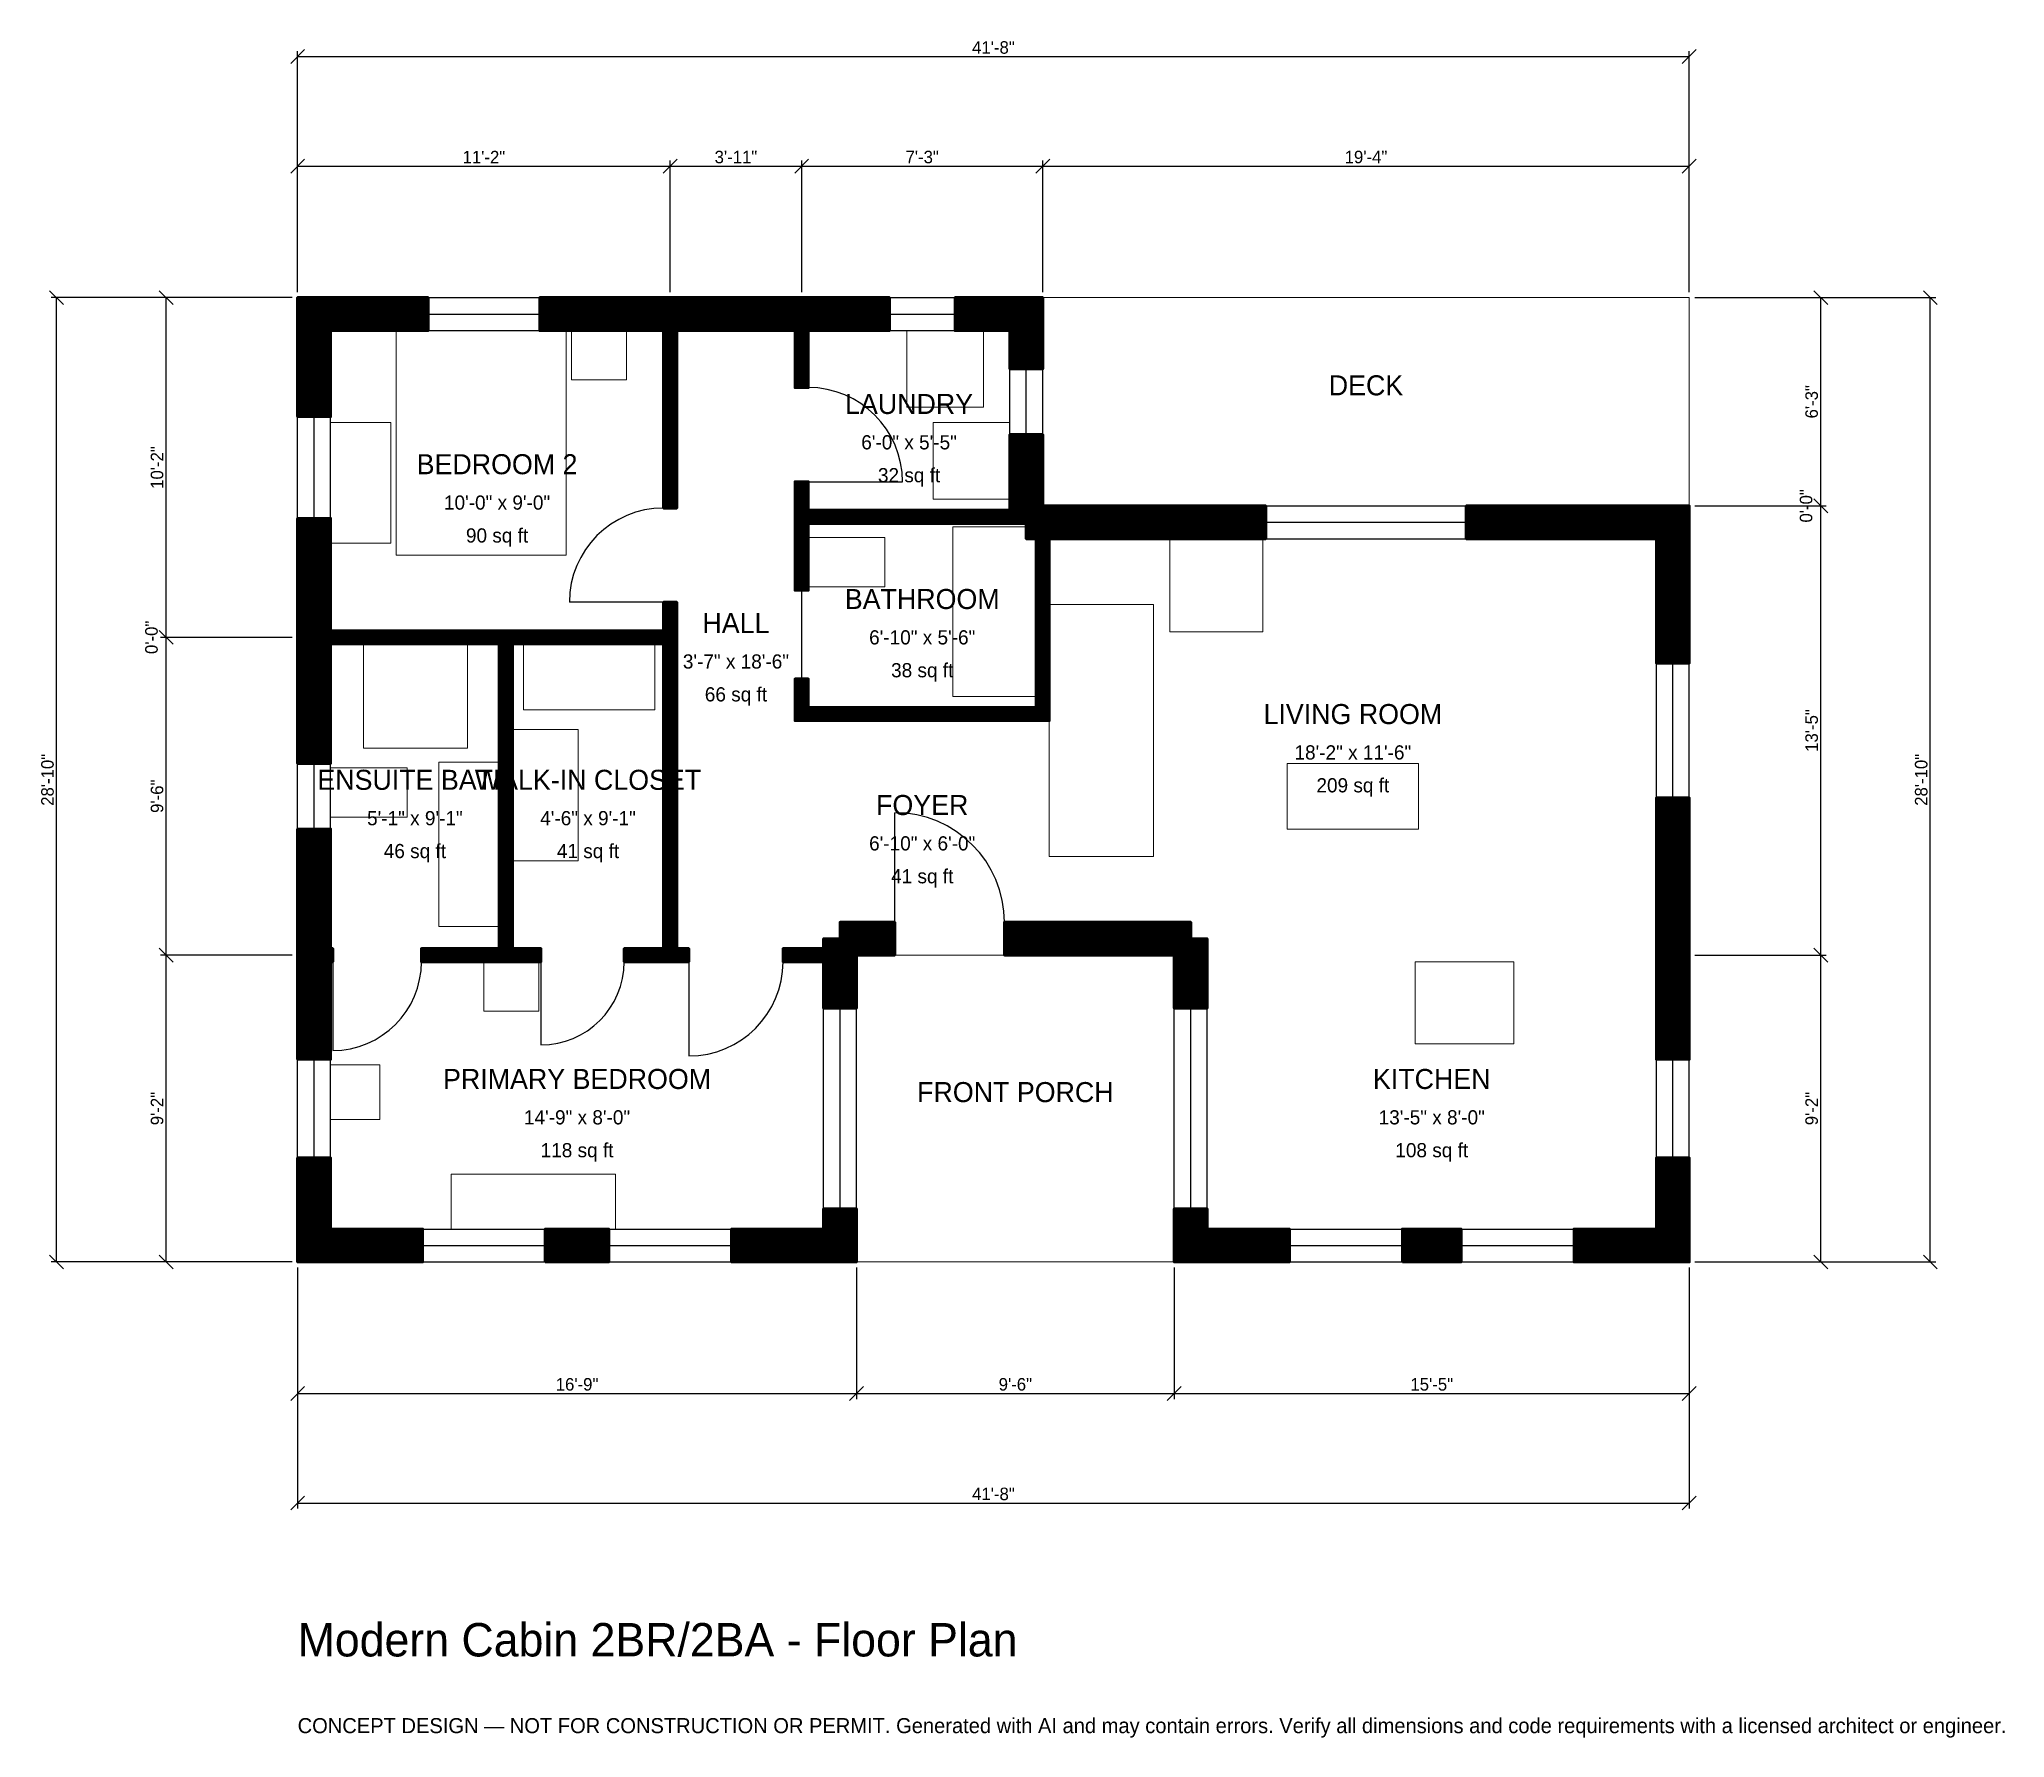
# Model space of a CAD drawing. Header units: inches. Extents: x -93 to 613, y -171 to 439.
import ezdxf
from ezdxf.enums import TextEntityAlignment as Align

# ---------------------------------------------------------------- set-up
doc = ezdxf.new("R2010")
doc.units = ezdxf.units.IN
doc.header["$MEASUREMENT"] = 0
doc.linetypes.add('DASHED', pattern=[0.6, 0.5, -0.1])
for name, color, linetype, lineweight in [('A-ANNO-DIMS', 1, 'Continuous', 13), ('A-ANNO-TEXT', 7, 'Continuous', 18), ('A-AREA-IDEN', 7, 'Continuous', 18), ('A-DOOR', 2, 'Continuous', 25), ('A-FLOR-FIXT', 9, 'Continuous', 13), ('A-FURN', 9, 'Continuous', 13), ('A-GLAZ', 4, 'Continuous', 25), ('A-SITE-PAVE', 8, 'Continuous', 13), ('A-WALL', 7, 'Continuous', 50), ('A-WALL-PATT', 8, 'Continuous', 13)]:
    doc.layers.add(name, color=color, linetype=linetype, lineweight=lineweight)
doc.dimstyles.new('PLAN', dxfattribs={"dimtxt": 4.5, "dimasz": 3, "dimexe": 2, "dimexo": 2, "dimgap": 1, "dimtad": 1, "dimdec": 0, "dimlunit": 4, "dimtsz": 2.5, "dimcen": 2.5, "dimclrd": 1, "dimclre": 1, "dimazin": 3, "dimtfac": 1, "dimtmove": 0, "dimatfit": 3})

msp = doc.modelspace()

# ---------------------------------------------------------------- hatches: boundary and pattern name
at = {"layer": 'A-WALL-PATT'}
h = msp.add_hatch(dxfattribs=at)
h.set_pattern_fill('ANSI31', color=8, scale=0.8)
h.paths.add_polyline_path([(0, 0), (0, 11.811), (0, 11.811), (0, 37.4016), (11.811, 37.4016), (11.811, 11.811), (44.8819, 11.811), (44.8819, 0), (11.811, 0), (11.811, 0), (0, 0), (0, 0), (0, 0), (0, 0)])
h.paths.add_polyline_path([(0, 104.3307), (0, 107.874), (0, 107.874), (0, 112.5984), (0, 112.5984), (0, 116.1417), (0, 155.5118), (11.811, 155.5118), (11.811, 116.1417), (11.811, 112.5984), (12.5984, 112.5984), (12.5984, 107.874), (11.811, 107.874), (11.811, 104.3307), (11.811, 72.8346), (0, 72.8346), (0, 104.3307)])
h.paths.add_polyline_path([(0, 218.5039), (0, 222.0472), (0, 222.0472), (0, 226.7717), (0, 226.7717), (0, 230.315), (0, 267.126), (11.811, 267.126), (11.811, 230.315), (11.811, 226.7717), (72.4409, 226.7717), (77.1654, 226.7717), (131.4961, 226.7717), (131.4961, 237.0079), (136.2205, 237.0079), (136.2205, 226.7717), (136.2205, 222.0472), (136.2205, 222.0472), (136.2205, 112.5984), (140.5512, 112.5984), (140.5512, 107.874), (136.2205, 107.874), (131.4961, 107.874), (117.3228, 107.874), (117.3228, 112.5984), (131.4961, 112.5984), (131.4961, 222.0472), (77.1654, 222.0472), (77.1654, 112.5984), (87.4016, 112.5984), (87.4016, 107.874), (77.1654, 107.874), (72.4409, 107.874), (44.4882, 107.874), (44.4882, 112.5984), (72.4409, 112.5984), (72.4409, 222.0472), (11.811, 222.0472), (11.811, 218.5039), (11.811, 179.1339), (0, 179.1339), (0, 218.5039)])
h.paths.add_polyline_path([(0, 334.6457), (0, 334.6457), (0, 346.4567), (0, 346.4567), (0, 346.4567), (11.811, 346.4567), (11.811, 346.4567), (46.8504, 346.4567), (46.8504, 334.6457), (11.811, 334.6457), (11.811, 303.7402), (0, 303.7402), (0, 334.6457)])
h.paths.add_polyline_path([(127.9528, 346.4567), (131.4961, 346.4567), (131.4961, 346.4567), (136.2205, 346.4567), (136.2205, 346.4567), (139.7638, 346.4567), (175.1969, 346.4567), (178.7402, 346.4567), (178.7402, 346.4567), (183.4646, 346.4567), (183.4646, 346.4567), (187.0079, 346.4567), (212.5984, 346.4567), (212.5984, 334.6457), (187.0079, 334.6457), (183.4646, 334.6457), (183.4646, 314.1732), (178.7402, 314.1732), (178.7402, 334.6457), (175.1969, 334.6457), (139.7638, 334.6457), (136.2205, 334.6457), (136.2205, 270.8661), (131.4961, 270.8661), (131.4961, 334.6457), (127.9528, 334.6457), (87.0079, 334.6457), (87.0079, 346.4567), (127.9528, 346.4567)])
h.paths.add_polyline_path([(255.9055, 346.4567), (255.9055, 346.4567), (267.7165, 346.4567), (267.7165, 346.4567), (267.7166, 346.4567), (267.7166, 334.6457), (267.7165, 334.6457), (267.7165, 320.8661), (255.9055, 320.8661), (255.9055, 334.6457), (236.2205, 334.6457), (236.2205, 346.4567), (255.9055, 346.4567)])
h.paths.add_polyline_path([(267.7165, 274.0157), (267.7166, 274.0157), (267.7166, 271.6536), (270.0787, 271.6536), (270.0787, 271.6535), (347.8346, 271.6535), (347.8346, 259.8425), (270.0787, 259.8425), (270.0787, 199.2126), (270.0787, 194.4882), (265.3543, 194.4882), (183.4646, 194.4882), (178.7402, 194.4882), (178.7402, 199.2126), (178.7402, 209.4488), (183.4646, 209.4488), (183.4646, 199.2126), (265.3543, 199.2126), (265.3543, 259.8425), (261.811, 259.8425), (261.811, 265.3543), (183.4646, 265.3543), (183.4646, 241.3386), (178.7402, 241.3386), (178.7402, 265.3543), (178.7402, 270.0787), (178.7402, 280.315), (183.4646, 280.315), (183.4646, 270.0787), (255.9055, 270.0787), (255.9055, 297.2441), (267.7165, 297.2441), (267.7165, 274.0157)])
h.paths.add_polyline_path([(488.189, 271.6535), (488.189, 271.6536), (500, 271.6536), (500, 271.6535), (500, 271.6535), (500, 259.8425), (500, 259.8425), (500, 215.1575), (488.189, 215.1575), (488.189, 259.8425), (419.8819, 259.8425), (419.8819, 271.6535), (488.189, 271.6535)])
h.paths.add_polyline_path([(500, 116.1417), (500, 104.3307), (500, 72.8346), (488.189, 72.8346), (488.189, 104.3307), (488.189, 116.1417), (488.189, 166.7323), (500, 166.7323), (500, 116.1417)])
h.paths.add_polyline_path([(500, 11.811), (500, 11.811), (500, 0), (500, 0), (500, 0), (488.189, 0), (488.189, 0), (458.5958, 0), (458.5958, 11.811), (488.189, 11.811), (488.189, 37.4016), (500, 37.4016), (500, 11.811)])
h.paths.add_polyline_path([(396.916, 0), (396.916, 11.811), (418.0446, 11.811), (418.0446, 0), (396.916, 0)])
h.paths.add_polyline_path([(326.7717, 0), (326.7717, 0), (314.9606, 0), (314.9606, 0), (314.9606, 0), (314.9606, 11.811), (314.9606, 11.811), (314.9606, 19.0945), (326.7717, 19.0945), (326.7717, 11.811), (356.3648, 11.811), (356.3648, 0), (326.7717, 0)])
h.paths.add_polyline_path([(314.9606, 110.2362), (273.622, 110.2362), (261.811, 110.2362), (253.937, 110.2362), (253.937, 122.0472), (261.811, 122.0472), (273.622, 122.0472), (320.8661, 122.0472), (320.8661, 116.1417), (326.7717, 116.1417), (326.7717, 91.1417), (314.9606, 91.1417), (314.9606, 110.2362)])
h.paths.add_polyline_path([(203.1496, 110.2362), (203.1496, 110.2362), (200.7874, 110.2362), (200.7874, 107.874), (200.7874, 107.874), (200.7874, 91.1417), (188.9764, 91.1417), (188.9764, 107.874), (183.4646, 107.874), (178.7402, 107.874), (174.4094, 107.874), (174.4094, 112.5984), (178.7402, 112.5984), (183.4646, 112.5984), (188.9764, 112.5984), (188.9764, 116.1417), (194.8819, 116.1417), (194.8819, 122.0472), (214.5669, 122.0472), (214.5669, 110.2362), (203.1496, 110.2362)])
h.paths.add_polyline_path([(200.7874, 11.811), (200.7874, 11.811), (200.7874, 0), (200.7874, 0), (200.7874, 0), (188.9764, 0), (188.9764, 0), (155.9055, 0), (155.9055, 11.811), (188.9764, 11.811), (188.9764, 19.0945), (200.7874, 19.0945), (200.7874, 11.811)])
h.paths.add_polyline_path([(88.9764, 0), (88.9764, 11.811), (111.811, 11.811), (111.811, 0), (88.9764, 0)])

# ---------------------------------------------------------------- linework, layer by layer
at = {"layer": 'A-DOOR'}
for p, q in [((183.4646, 280.315), (217.3228, 280.315)), ((181.1024, 209.4488), (181.1024, 241.3386)), ((131.4961, 237.0079), (97.6378, 237.0079)), ((214.5669, 122.0472), (214.5669, 161.4173)), ((12.5984, 107.874), (12.5984, 75.9843)), ((87.4016, 107.874), (87.4016, 77.9528)), ((140.5512, 107.874), (140.5512, 74.0157))]:
    msp.add_line(p, q, dxfattribs=at)
for centre, radius, start, end in [((183.4646, 280.315), 33.8583, 0, 90), ((131.4961, 237.0079), 33.8583, 90, 180), ((214.5669, 122.0472), 39.3701, 0, 90), ((12.5984, 107.874), 31.8898, 270, 360), ((87.4016, 107.874), 29.9213, 270, 360), ((140.5512, 107.874), 33.8583, 270, 360)]:
    msp.add_arc(centre, radius, start, end, dxfattribs=at)
at = {"layer": 'A-FLOR-FIXT'}
for points in [[(235.4331, 203.1496), (265.3543, 203.1496), (265.3543, 264.1732), (235.4331, 264.1732)], [(183.4646, 242.5197), (211.0236, 242.5197), (211.0236, 260.2362), (183.4646, 260.2362)], [(23.622, 184.6457), (61.0236, 184.6457), (61.0236, 222.0472), (23.622, 222.0472)], [(11.811, 159.8425), (39.3701, 159.8425), (39.3701, 177.5591), (11.811, 177.5591)], [(50.7874, 120.4724), (72.4409, 120.4724), (72.4409, 179.5276), (50.7874, 179.5276)]]:
    msp.add_lwpolyline(points, close=True, dxfattribs=at)
at = {"layer": 'A-FURN'}
for points in [[(35.4331, 253.937), (96.4567, 253.937), (96.4567, 334.6457), (35.4331, 334.6457)], [(98.4252, 316.9291), (118.1102, 316.9291), (118.1102, 334.6457), (98.4252, 334.6457)], [(218.8976, 307.0866), (246.4567, 307.0866), (246.4567, 334.6457), (218.8976, 334.6457)], [(11.811, 258.2677), (33.4646, 258.2677), (33.4646, 301.5748), (11.811, 301.5748)], [(228.3465, 274.0157), (255.9055, 274.0157), (255.9055, 301.5748), (228.3465, 301.5748)], [(313.3858, 226.378), (346.8504, 226.378), (346.8504, 259.8425), (313.3858, 259.8425)], [(270.0787, 145.6693), (307.4803, 145.6693), (307.4803, 236.2205), (270.0787, 236.2205)], [(81.1024, 198.4252), (128.3465, 198.4252), (128.3465, 222.0472), (81.1024, 222.0472)], [(77.1654, 144.0945), (100.7874, 144.0945), (100.7874, 191.3386), (77.1654, 191.3386)], [(355.5118, 155.5118), (402.7559, 155.5118), (402.7559, 179.1339), (355.5118, 179.1339)], [(66.9291, 90.1575), (86.6142, 90.1575), (86.6142, 107.874), (66.9291, 107.874)], [(401.5748, 78.3465), (437.0079, 78.3465), (437.0079, 107.874), (401.5748, 107.874)], [(11.811, 51.1811), (29.5276, 51.1811), (29.5276, 70.8661), (11.811, 70.8661)], [(55.1181, 11.811), (114.1732, 11.811), (114.1732, 31.4961), (55.1181, 31.4961)]]:
    msp.add_lwpolyline(points, close=True, dxfattribs=at)
at = {"layer": 'A-GLAZ'}
for p, q in [((46.8504, 346.4567), (87.0079, 346.4567)), ((212.5984, 346.4567), (236.2205, 346.4567)), ((46.8504, 340.5512), (87.0079, 340.5512)), ((212.5984, 340.5512), (236.2205, 340.5512)), ((46.8504, 334.6457), (87.0079, 334.6457)), ((212.5984, 334.6457), (236.2205, 334.6457)), ((255.9055, 297.2441), (255.9055, 320.8661)), ((261.811, 297.2441), (261.811, 320.8661)), ((267.7165, 297.2441), (267.7165, 320.8661)), ((0, 267.126), (0, 303.7402)), ((5.9055, 267.126), (5.9055, 303.7402)), ((11.811, 267.126), (11.811, 303.7402)), ((347.8346, 271.6535), (419.8819, 271.6535)), ((347.8346, 265.748), (419.8819, 265.748)), ((347.8346, 259.8425), (419.8819, 259.8425)), ((488.189, 166.7323), (488.189, 215.1575)), ((494.0945, 166.7323), (494.0945, 215.1575)), ((500, 166.7323), (500, 215.1575)), ((0, 155.5118), (0, 179.1339)), ((5.9055, 155.5118), (5.9055, 179.1339)), ((11.811, 155.5118), (11.811, 179.1339)), ((188.9764, 19.0945), (188.9764, 91.1417)), ((194.8819, 19.0945), (194.8819, 91.1417)), ((200.7874, 19.0945), (200.7874, 91.1417)), ((314.9606, 19.0945), (314.9606, 91.1417)), ((320.8661, 19.0945), (320.8661, 91.1417)), ((326.7717, 19.0945), (326.7717, 91.1417)), ((0, 37.4016), (0, 72.8346)), ((5.9055, 37.4016), (5.9055, 72.8346)), ((11.811, 37.4016), (11.811, 72.8346)), ((488.189, 37.4016), (488.189, 72.8346)), ((494.0945, 37.4016), (494.0945, 72.8346)), ((500, 37.4016), (500, 72.8346)), ((44.8819, 11.811), (88.9764, 11.811)), ((111.811, 11.811), (155.9055, 11.811)), ((356.3648, 11.811), (396.916, 11.811)), ((418.0446, 11.811), (458.5958, 11.811)), ((44.8819, 5.9055), (88.9764, 5.9055)), ((44.8819, 0), (88.9764, 0)), ((111.811, 5.9055), (155.9055, 5.9055)), ((111.811, 0), (155.9055, 0)), ((356.3648, 5.9055), (396.916, 5.9055)), ((356.3648, 0), (396.916, 0)), ((418.0446, 5.9055), (458.5958, 5.9055)), ((418.0446, 0), (458.5958, 0))]:
    msp.add_line(p, q, dxfattribs=at)
at = {"layer": 'A-SITE-PAVE', "linetype": 'DASHED'}
for points in [[(267.7165, 271.6535), (500, 271.6535), (500, 346.4567), (267.7165, 346.4567)], [(200.7874, 0), (314.9606, 0), (314.9606, 110.2362), (200.7874, 110.2362)]]:
    msp.add_lwpolyline(points, close=True, dxfattribs=at)
at = {"layer": 'A-WALL'}
for points in [[(0, 334.6457), (0, 334.6457), (0, 346.4567), (0, 346.4567), (0, 346.4567), (11.811, 346.4567), (11.811, 346.4567), (46.8504, 346.4567), (46.8504, 334.6457), (11.811, 334.6457), (11.811, 303.7402), (0, 303.7402), (0, 334.6457)], [(127.9528, 346.4567), (131.4961, 346.4567), (131.4961, 346.4567), (136.2205, 346.4567), (136.2205, 346.4567), (139.7638, 346.4567), (175.1969, 346.4567), (178.7402, 346.4567), (178.7402, 346.4567), (183.4646, 346.4567), (183.4646, 346.4567), (187.0079, 346.4567), (212.5984, 346.4567), (212.5984, 334.6457), (187.0079, 334.6457), (183.4646, 334.6457), (183.4646, 314.1732), (178.7402, 314.1732), (178.7402, 334.6457), (175.1969, 334.6457), (139.7638, 334.6457), (136.2205, 334.6457), (136.2205, 270.8661), (131.4961, 270.8661), (131.4961, 334.6457), (127.9528, 334.6457), (87.0079, 334.6457), (87.0079, 346.4567), (127.9528, 346.4567)], [(255.9055, 346.4567), (255.9055, 346.4567), (267.7165, 346.4567), (267.7165, 346.4567), (267.7166, 346.4567), (267.7166, 334.6457), (267.7165, 334.6457), (267.7165, 320.8661), (255.9055, 320.8661), (255.9055, 334.6457), (236.2205, 334.6457), (236.2205, 346.4567), (255.9055, 346.4567)], [(267.7165, 274.0157), (267.7166, 274.0157), (267.7166, 271.6536), (270.0787, 271.6536), (270.0787, 271.6535), (347.8346, 271.6535), (347.8346, 259.8425), (270.0787, 259.8425), (270.0787, 199.2126), (270.0787, 194.4882), (265.3543, 194.4882), (183.4646, 194.4882), (178.7402, 194.4882), (178.7402, 199.2126), (178.7402, 209.4488), (183.4646, 209.4488), (183.4646, 199.2126), (265.3543, 199.2126), (265.3543, 259.8425), (261.811, 259.8425), (261.811, 265.3543), (183.4646, 265.3543), (183.4646, 241.3386), (178.7402, 241.3386), (178.7402, 265.3543), (178.7402, 270.0787), (178.7402, 280.315), (183.4646, 280.315), (183.4646, 270.0787), (255.9055, 270.0787), (255.9055, 297.2441), (267.7165, 297.2441), (267.7165, 274.0157)], [(488.189, 271.6535), (488.189, 271.6536), (500, 271.6536), (500, 271.6535), (500, 271.6535), (500, 259.8425), (500, 259.8425), (500, 215.1575), (488.189, 215.1575), (488.189, 259.8425), (419.8819, 259.8425), (419.8819, 271.6535), (488.189, 271.6535)], [(0, 218.5039), (0, 222.0472), (0, 222.0472), (0, 226.7717), (0, 226.7717), (0, 230.315), (0, 267.126), (11.811, 267.126), (11.811, 230.315), (11.811, 226.7717), (72.4409, 226.7717), (77.1654, 226.7717), (131.4961, 226.7717), (131.4961, 237.0079), (136.2205, 237.0079), (136.2205, 226.7717), (136.2205, 222.0472), (136.2205, 222.0472), (136.2205, 112.5984), (140.5512, 112.5984), (140.5512, 107.874), (136.2205, 107.874), (131.4961, 107.874), (117.3228, 107.874), (117.3228, 112.5984), (131.4961, 112.5984), (131.4961, 222.0472), (77.1654, 222.0472), (77.1654, 112.5984), (87.4016, 112.5984), (87.4016, 107.874), (77.1654, 107.874), (72.4409, 107.874), (44.4882, 107.874), (44.4882, 112.5984), (72.4409, 112.5984), (72.4409, 222.0472), (11.811, 222.0472), (11.811, 218.5039), (11.811, 179.1339), (0, 179.1339), (0, 218.5039)], [(500, 116.1417), (500, 104.3307), (500, 72.8346), (488.189, 72.8346), (488.189, 104.3307), (488.189, 116.1417), (488.189, 166.7323), (500, 166.7323), (500, 116.1417)], [(0, 104.3307), (0, 107.874), (0, 107.874), (0, 112.5984), (0, 112.5984), (0, 116.1417), (0, 155.5118), (11.811, 155.5118), (11.811, 116.1417), (11.811, 112.5984), (12.5984, 112.5984), (12.5984, 107.874), (11.811, 107.874), (11.811, 104.3307), (11.811, 72.8346), (0, 72.8346), (0, 104.3307)], [(203.1496, 110.2362), (203.1496, 110.2362), (200.7874, 110.2362), (200.7874, 107.874), (200.7874, 107.874), (200.7874, 91.1417), (188.9764, 91.1417), (188.9764, 107.874), (183.4646, 107.874), (178.7402, 107.874), (174.4094, 107.874), (174.4094, 112.5984), (178.7402, 112.5984), (183.4646, 112.5984), (188.9764, 112.5984), (188.9764, 116.1417), (194.8819, 116.1417), (194.8819, 122.0472), (214.5669, 122.0472), (214.5669, 110.2362), (203.1496, 110.2362)], [(314.9606, 110.2362), (273.622, 110.2362), (261.811, 110.2362), (253.937, 110.2362), (253.937, 122.0472), (261.811, 122.0472), (273.622, 122.0472), (320.8661, 122.0472), (320.8661, 116.1417), (326.7717, 116.1417), (326.7717, 91.1417), (314.9606, 91.1417), (314.9606, 110.2362)], [(0, 0), (0, 11.811), (0, 11.811), (0, 37.4016), (11.811, 37.4016), (11.811, 11.811), (44.8819, 11.811), (44.8819, 0), (11.811, 0), (11.811, 0), (0, 0), (0, 0), (0, 0), (0, 0)], [(500, 11.811), (500, 11.811), (500, 0), (500, 0), (500, 0), (488.189, 0), (488.189, 0), (458.5958, 0), (458.5958, 11.811), (488.189, 11.811), (488.189, 37.4016), (500, 37.4016), (500, 11.811)], [(200.7874, 11.811), (200.7874, 11.811), (200.7874, 0), (200.7874, 0), (200.7874, 0), (188.9764, 0), (188.9764, 0), (155.9055, 0), (155.9055, 11.811), (188.9764, 11.811), (188.9764, 19.0945), (200.7874, 19.0945), (200.7874, 11.811)], [(326.7717, 0), (326.7717, 0), (314.9606, 0), (314.9606, 0), (314.9606, 0), (314.9606, 11.811), (314.9606, 11.811), (314.9606, 19.0945), (326.7717, 19.0945), (326.7717, 11.811), (356.3648, 11.811), (356.3648, 0), (326.7717, 0)], [(88.9764, 0), (88.9764, 11.811), (111.811, 11.811), (111.811, 0), (88.9764, 0)], [(396.916, 0), (396.916, 11.811), (418.0446, 11.811), (418.0446, 0), (396.916, 0)]]:
    msp.add_lwpolyline(points, close=True, dxfattribs=at)

# ---------------------------------------------------------------- texts
at = {"layer": 'A-ANNO-TEXT'}
for s, height, p in [('Modern Cabin 2BR/2BA - Floor Plan', 12, (0, -141.7323)), ('CONCEPT DESIGN — NOT FOR CONSTRUCTION OR PERMIT. Generated with AI and may contain errors. Verify all dimensions and code requirements with a licensed architect or engineer.', 5.4, (0, -169.2913))]:
    msp.add_text(s, height=height, dxfattribs=at).set_placement(p)
at = {"layer": 'A-AREA-IDEN'}
for s, height, p in [('DECK', 7.2, (383.8583, 314.9606)), ('LAUNDRY', 7.2, (219.685, 308.2677)), ('6\'-0" x 5\'-5"', 5.1, (219.685, 294.4882)), ('BEDROOM 2', 7.2, (71.6535, 286.6142)), ('32 sq ft', 5.1, (219.685, 282.6772)), ('10\'-0" x 9\'-0"', 5.1, (71.6535, 272.8346)), ('90 sq ft', 5.1, (71.6535, 261.0236)), ('BATHROOM', 7.2, (224.4094, 238.189)), ('HALL', 7.2, (157.4803, 229.5276)), ('6\'-10" x 5\'-6"', 5.1, (224.4094, 224.4094)), ('3\'-7" x 18\'-6"', 5.1, (157.4803, 215.748)), ('38 sq ft', 5.1, (224.4094, 212.5984)), ('66 sq ft', 5.1, (157.4803, 203.937)), ('LIVING ROOM', 7.2, (379.1339, 196.8504)), ('18\'-2" x 11\'-6"', 5.1, (379.1339, 183.0709)), ('ENSUITE BATH', 7.2, (42.126, 173.2283)), ('WALK-IN CLOSET', 7.2, (104.3307, 173.2283)), ('209 sq ft', 5.1, (379.1339, 171.2598)), ('FOYER', 7.2, (224.4094, 164.1732)), ('5\'-1" x 9\'-1"', 5.1, (42.126, 159.4488)), ('4\'-6" x 9\'-1"', 5.1, (104.3307, 159.4488)), ('46 sq ft', 5.1, (42.126, 147.6378)), ('41 sq ft', 5.1, (104.3307, 147.6378)), ('6\'-10" x 6\'-0"', 5.1, (224.4094, 150.3937)), ('41 sq ft', 5.1, (224.4094, 138.5827)), ('PRIMARY BEDROOM', 7.2, (100.3937, 65.748)), ('FRONT PORCH', 7.2, (257.874, 61.0236)), ('KITCHEN', 7.2, (407.4803, 65.748)), ('14\'-9" x 8\'-0"', 5.1, (100.3937, 51.9685)), ('13\'-5" x 8\'-0"', 5.1, (407.4803, 51.9685)), ('118 sq ft', 5.1, (100.3937, 40.1575)), ('108 sq ft', 5.1, (407.4803, 40.1575))]:
    msp.add_text(s, height=height, dxfattribs=at).set_placement(p, align=Align.MIDDLE_CENTER)

# ---------------------------------------------------------------- dimensions: what is measured, and where the dimension line sits
at = {"layer": 'A-ANNO-DIMS'}
for base, p1, p2, text in [((0, 433.0709), (0, 346.4567), (500, 346.4567), '41\'-8"'), ((0, 393.7008), (0, 346.4567), (133.8583, 346.4567), '11\'-2"'), ((133.8583, 393.7008), (133.8583, 346.4567), (181.1024, 346.4567), '3\'-11"'), ((181.1024, 393.7008), (181.1024, 346.4567), (267.7165, 346.4567), '7\'-3"'), ((267.7165, 393.7008), (267.7165, 346.4567), (500, 346.4567), '19\'-4"'), ((0, -47.2441), (0, 0), (200.7874, 0), '16\'-9"'), ((0, -86.6142), (0, 0), (500, 0), '41\'-8"'), ((200.7874, -47.2441), (200.7874, 0), (314.9606, 0), '9\'-6"'), ((314.9606, -47.2441), (314.9606, 0), (500, 0), '15\'-5"')]:
    msp.add_linear_dim(base=base, p1=p1, p2=p2, text=text, dimstyle='PLAN', dxfattribs=at).render()
for base, p1, p2, text in [((-86.6142, 0), (0, 0), (0, 346.4567), '28\'-10"'), ((-47.2441, 224.4094), (0, 224.4094), (0, 346.4567), '10\'-2"'), ((547.2441, 271.6535), (500, 271.6535), (500, 346.4567), '6\'-3"'), ((586.6142, 0), (500, 0), (500, 346.4567), '28\'-10"'), ((547.2441, 271.6535), (500, 271.6535), (500, 271.6535), '0\'-0"'), ((547.2441, 110.2362), (500, 110.2362), (500, 271.6535), '13\'-5"'), ((-47.2441, 224.4094), (0, 224.4094), (0, 224.4094), '0\'-0"'), ((-47.2441, 110.2362), (0, 110.2362), (0, 224.4094), '9\'-6"'), ((-47.2441, 0), (0, 0), (0, 110.2362), '9\'-2"'), ((547.2441, 0), (500, 0), (500, 110.2362), '9\'-2"')]:
    msp.add_linear_dim(base=base, p1=p1, p2=p2, angle=90, text=text, dimstyle='PLAN', dxfattribs=at).render()

doc.saveas('drawing.dxf')
